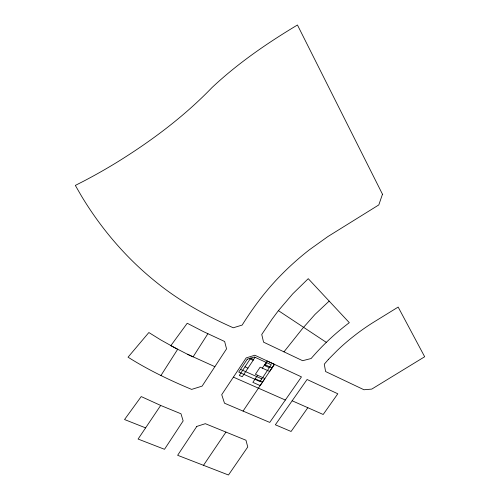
<?xml version="1.0" encoding="UTF-8"?>
<svg xmlns="http://www.w3.org/2000/svg" width="500" height="500" viewBox="0 0 500 500"><rect width="100%" height="100%" fill="white"/><g stroke="black" fill="none" stroke-linecap="round" stroke-linejoin="round"><path stroke-width="0.75" d="M160.931 375.519L177.65 349.325L160.794 339.944L148.856 332.531L128.05 357.188C148.181 369.906 169.7 380.256 191.656 389.4L202.119 386.112L226.544 348.881L224.644 341.5L203.3 331.55L187.225 323.25L170.819 345.688L187.356 354.206L214.869 366.675M207.894 333.7L193.062 356.906L187.356 354.206M255.037 357.312L253.081 360.262L249.331 358.55M233.394 377.131L246.175 357.906L254.831 355.231L301.462 376.894L269.738 422.413L224.494 403.2L221.725 394.663L233.394 377.131L285.338 400.031M257.594 375.262L252.862 382.35L260.163 385.581L264.894 378.537L255.394 374.275L260.15 367.144L269.644 371.456L274.425 364.338L267.131 360.988L262.35 368.144M266.831 362.713L264.875 365.637L269.337 367.669M274.419 364.338L243.056 411.081M160.681 405.444L138.094 439.05L164.5 449.3L183.156 420.919L180.981 413.781L160.681 405.444L141.225 396.569L124.544 419.538L145.6 427.875M203.5 465.319L225.95 432.088M292.156 400.775L323.175 414.487L337.812 393.781L307.069 379.494L275.35 424.787L291.094 431.475L307.831 407.706M278.406 310.644L272.038 319.188L261.75 334.469L263.569 342.163L302.619 360.7L311.119 358.525C322.5 345.238 335.337 333.194 349.319 322.675L308.25 278.681L292.75 293.837L278.406 310.644L326.312 342.362M283.975 351.85L302.562 328.488L314.975 314.444L329.162 301.1M240.55 369.363L261.825 378.881M255.225 378.812L262.525 382.062M244.981 366.812L247.956 368.156M264.738 364.569L272.031 367.9M382.475 194.231L378.806 204.919L327.906 236.55L309.306 249.856A224.15 174.05 -35.6 0 0 281.1 275.019C266.188 290.1 253.412 307.144 242.15 325.081L233.287 327.781C206.144 315.744 179.875 301.35 156.75 282.594A409.894 351.3 -70.4 0 1 139.987 268.212C121.594 251.238 105.269 232.056 91.244 211.337A378.144 328.544 -69.5 0 1 81.487 196.069L75.331 185.419L83.3 181.35A1373.363 873.219 56.2 0 0 118.131 161.569C152.019 140.494 184.219 116.369 211.969 87.606C237.781 63.325 267.125 43.188 297.45 25L382.475 194.231M247.269 359.194L238.75 372.088L260.025 381.562L271.288 364.756L254.356 357L247.269 359.194M250.7 358.162L239.294 375.412L242.269 376.731L253.675 359.519L250.7 358.162M196.806 426.413L177.638 455.288L228.475 475L247.75 446.981L245.969 440.231L205.325 423.688L196.806 426.413M328.45 359.363L324.275 364.2L325.6 371.544L363.981 389.756L371.781 389.087L424.669 356.75L398.162 307.075L372.663 322.8A173.269 130.094 -34.5 0 0 356.794 333.806L351.744 337.756A162.738 122.9 -34.5 0 0 337.344 350.381L328.45 359.363"/></g></svg>
